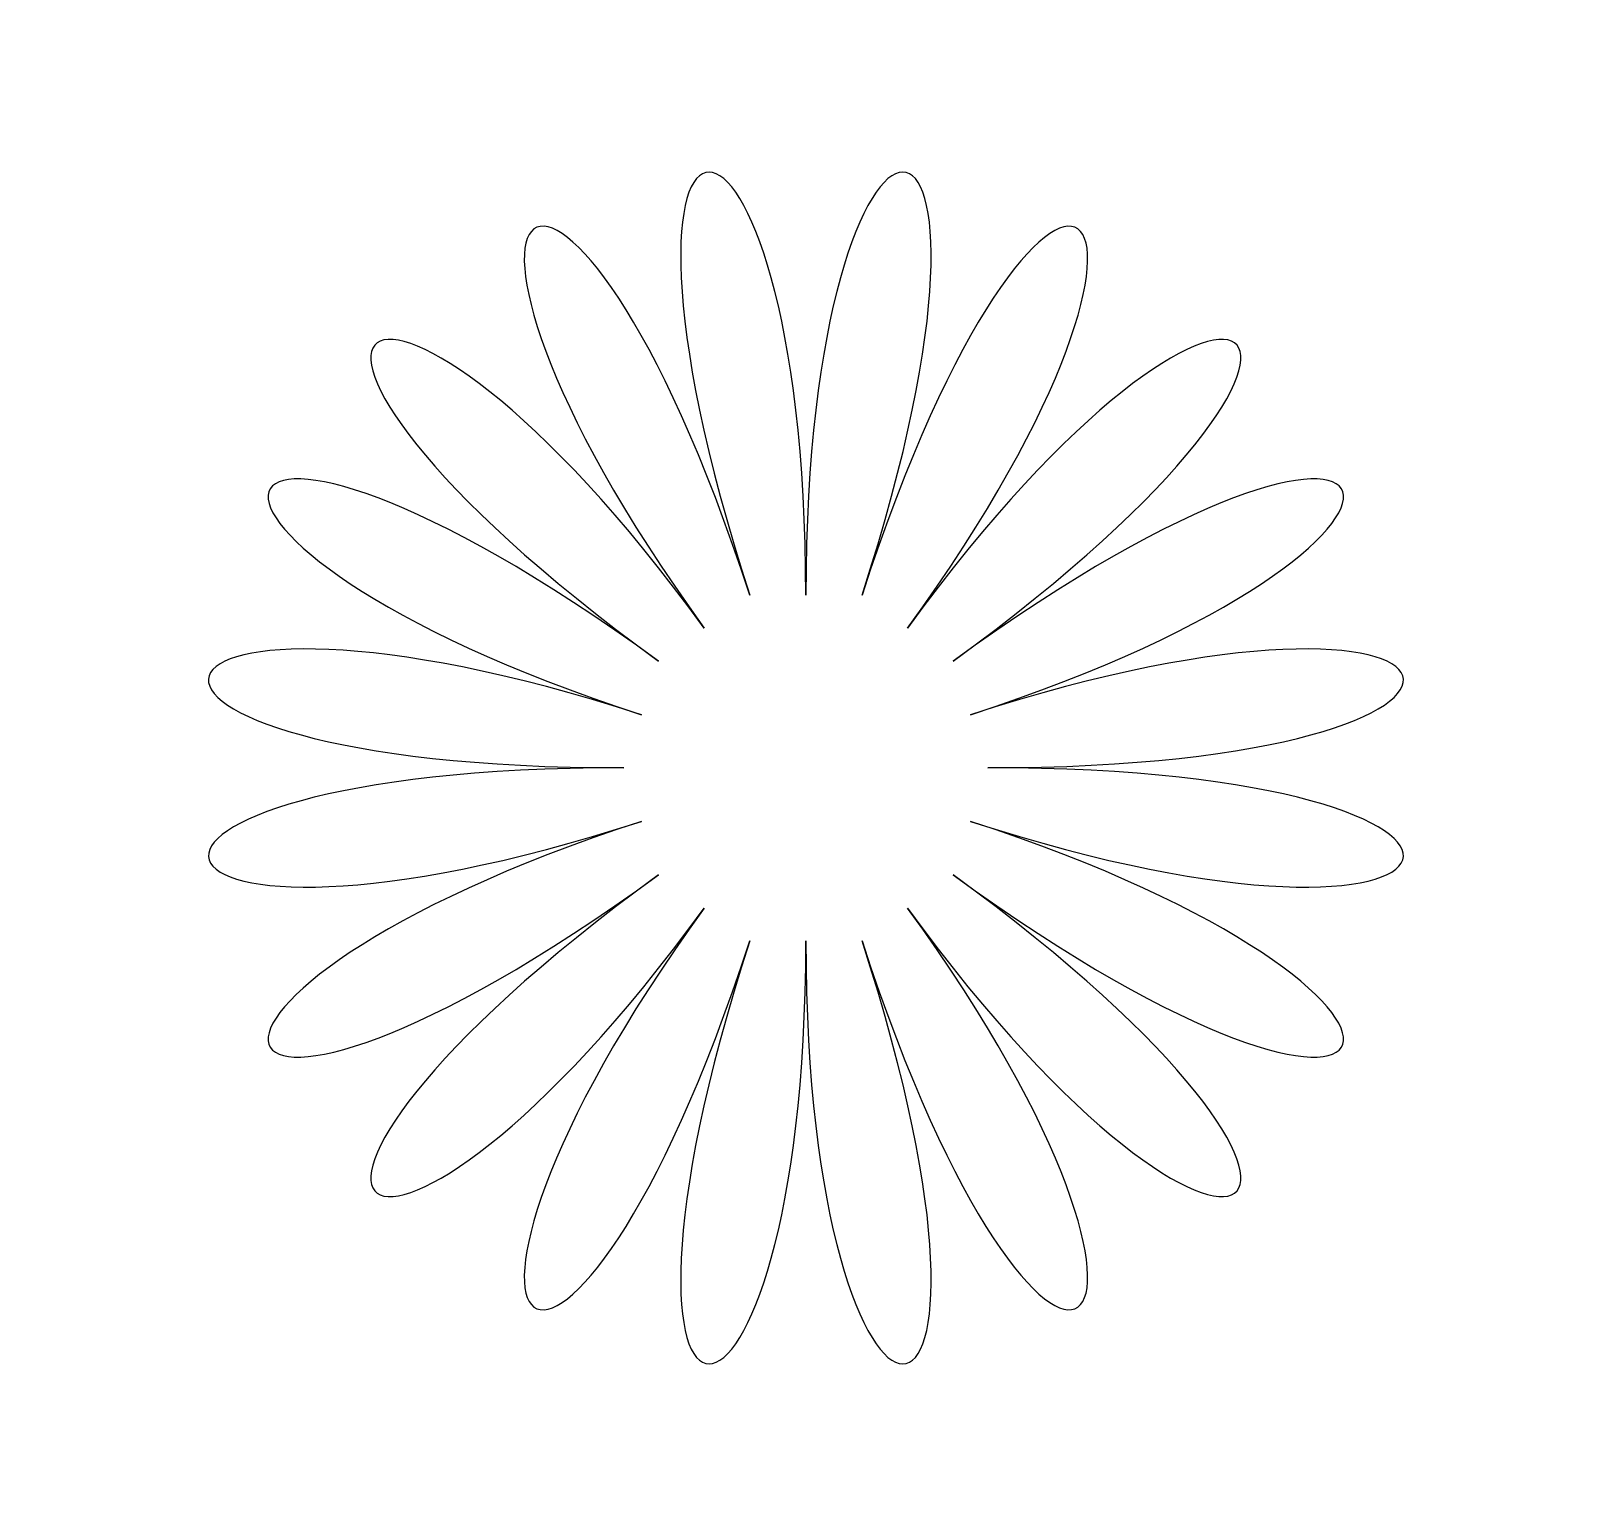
# Model space of a CAD drawing. Header units: centimetres. Extents: x -12.3 to 12.3, y -11.7 to 11.7.
import ezdxf

# ---------------------------------------------------------------- set-up
doc = ezdxf.new("R2010")
doc.units = ezdxf.units.CM
doc.header["$MEASUREMENT"] = 0
doc.layers.add('Camada 1', color=7, linetype='Continuous')

msp = doc.modelspace()

# ---------------------------------------------------------------- linework, layer by layer
at = {"layer": 'Camada 1'}
msp.add_open_spline([(-0.89104, -2.74295), (-3.79881, -11.69264), (-6.87118, -9.45863), (-1.61282, -2.22175), (-1.61282, -2.22175), (-6.87118, -9.45863), (-9.9504, -7.22465), (-2.33632, -1.69538), (-2.33632, -1.69538), (-9.95039, -7.22462), (-11.12141, -3.61395), (-2.60892, -0.84673), (-2.60892, -0.84673), (-11.12139, -3.61395), (-12.2941, 0.00364), (-2.88671, 0.00364), (-2.88671, 0.00364), (-12.29413, 0.00364), (-11.12142, 3.61266), (-2.60892, 0.84546), (-2.60892, 0.84546), (-11.12139, 3.61266), (-9.9504, 7.22682), (-2.33632, 1.69583), (-2.33632, 1.69583), (-9.9504, 7.22682), (-6.87118, 9.45821), (-1.61282, 2.2205), (-1.61282, 2.2205), (-6.87118, 9.45821), (-3.79881, 11.69306), (-0.89104, 2.7417), (-0.89104, 2.7417), (-3.79881, 11.69303), (-0.00119, 11.69303), (-0.00119, 2.7417), (-0.00119, 2.7417), (-0.00119, 11.69303), (3.80153, 11.69303), (0.89032, 2.7417), (0.89032, 2.7417), (3.80153, 11.69306), (6.8739, 9.45821), (1.61219, 2.2205), (1.61219, 2.2205), (6.87391, 9.4582), (9.94627, 7.22681), (2.33392, 1.69583), (2.33392, 1.69583), (9.94627, 7.22679), (11.11901, 3.61266), (2.60996, 0.84543), (2.60996, 0.84543), (11.11904, 3.61263), (12.29689, 0.00361), (2.88428, 0.00361), (2.88428, 0.00361), (12.29689, 0.00361), (11.11901, -3.61399), (2.60996, -0.84676), (2.60996, -0.84676), (11.11904, -3.61398), (9.94627, -7.22467), (2.33392, -1.69541), (2.33392, -1.69541), (9.94627, -7.22465), (6.87391, -9.45866), (1.61219, -2.22177), (1.61219, -2.22177), (6.87391, -9.45868), (3.80154, -11.69266), (0.89035, -2.74297), (0.89035, -2.74297), (3.80153, -11.69266), (-0.00116, -11.69266), (-0.00116, -2.74297), (-0.00116, -2.74297), (-0.00119, -11.69264), (-3.79881, -11.69264), (-0.89104, -2.74295)], degree=3, knots=[0, 0, 0, 0, 0.04761905, 0.04761905, 0.04761905, 0.04761905, 0.0952381, 0.0952381, 0.0952381, 0.0952381, 0.14285714, 0.14285714, 0.14285714, 0.14285714, 0.19047619, 0.19047619, 0.19047619, 0.19047619, 0.23809524, 0.23809524, 0.23809524, 0.23809524, 0.28571429, 0.28571429, 0.28571429, 0.28571429, 0.33333333, 0.33333333, 0.33333333, 0.33333333, 0.38095238, 0.38095238, 0.38095238, 0.38095238, 0.42857143, 0.42857143, 0.42857143, 0.42857143, 0.47619048, 0.47619048, 0.47619048, 0.47619048, 0.52380952, 0.52380952, 0.52380952, 0.52380952, 0.57142857, 0.57142857, 0.57142857, 0.57142857, 0.61904762, 0.61904762, 0.61904762, 0.61904762, 0.66666667, 0.66666667, 0.66666667, 0.66666667, 0.71428571, 0.71428571, 0.71428571, 0.71428571, 0.76190476, 0.76190476, 0.76190476, 0.76190476, 0.80952381, 0.80952381, 0.80952381, 0.80952381, 0.85714286, 0.85714286, 0.85714286, 0.85714286, 0.9047619, 0.9047619, 0.9047619, 0.9047619, 1, 1, 1, 1], dxfattribs=at)

doc.saveas('drawing.dxf')
